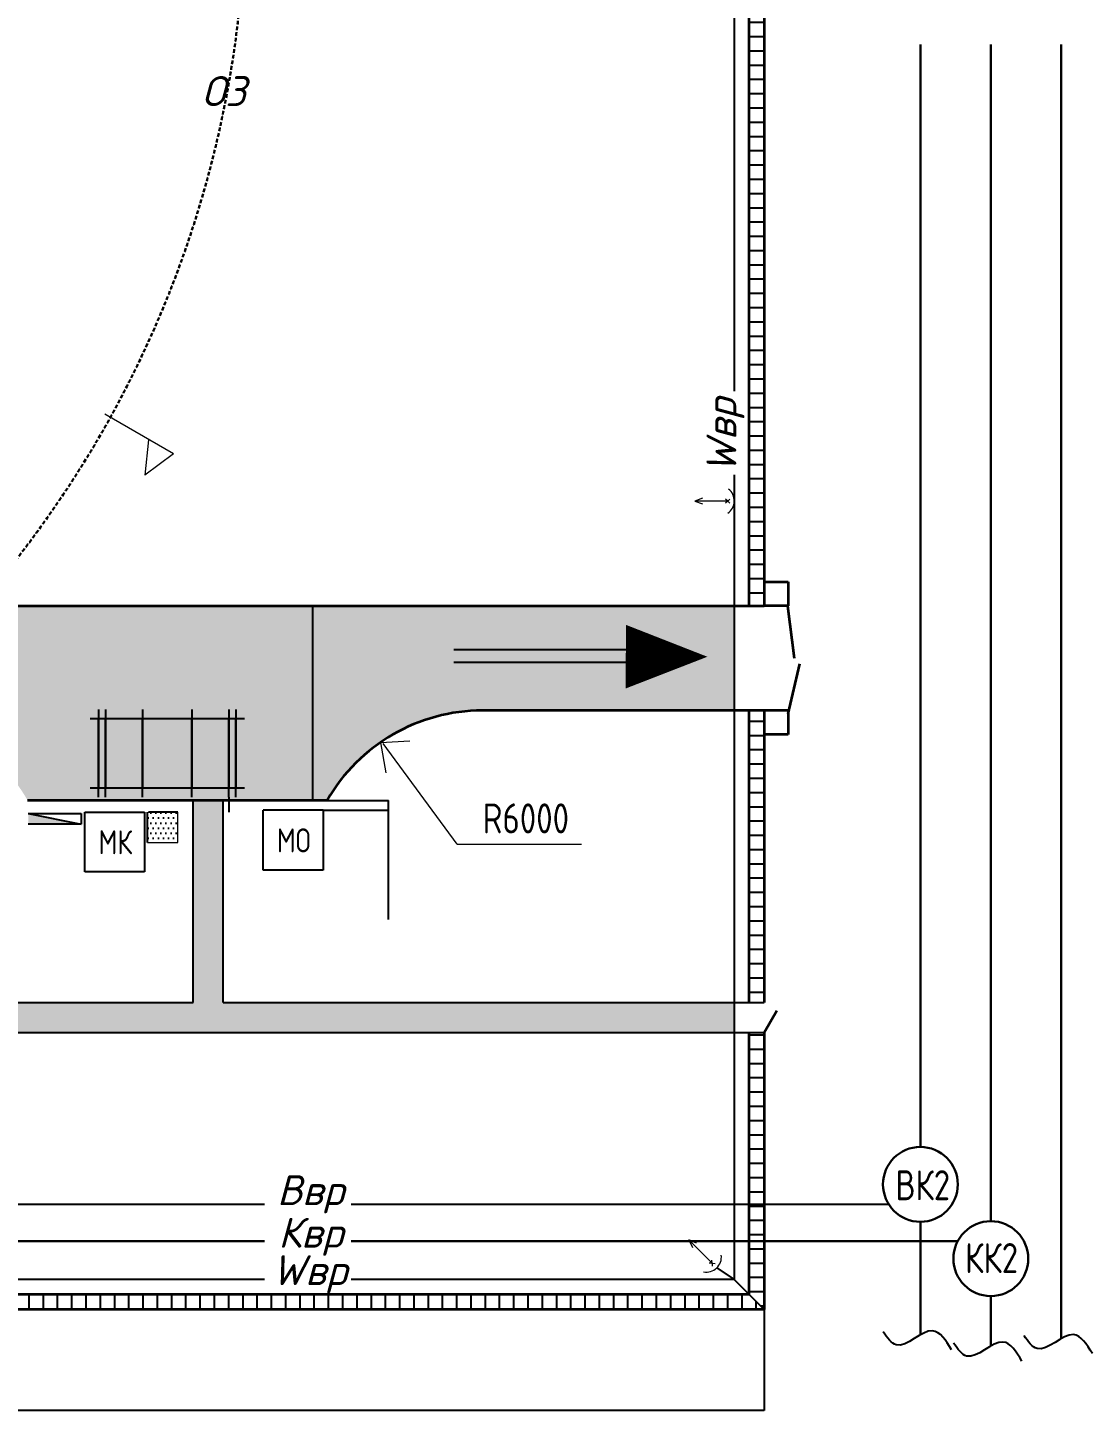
# Model space of a CAD drawing. Header units: millimetres. Extents: x -345369 to 252202, y 74562 to 424723.
# Drawn here: x -303730 to -296617, y 209739 to 218973 of the extents above; entities that cross this region are included whole.
import ezdxf

# ---------------------------------------------------------------- set-up
doc = ezdxf.new("R2010")
doc.units = ezdxf.units.MM
doc.linetypes.add('DASHED2', pattern=[9.525, 6.35, -3.175])
doc.linetypes.add('DASHEDX2', pattern=[38.1, 25.4, -12.7])
for name, color, linetype, lineweight in [('0.3 мм', 7, 'Continuous', 30), ('желтый', 2, 'Continuous', 30), ('красный', 1, 'Continuous', 13)]:
    doc.layers.add(name, color=color, linetype=linetype, lineweight=lineweight)
doc.layers.add('1', color=7, linetype='Continuous')
doc.layers.add('Системный слой', color=7, linetype='Continuous')
doc.styles.add('2.5', font='isocpeur.TTF', dxfattribs={"height": 2})
doc.styles.add('ISOCPEUR', font='isocpeur.TTF', dxfattribs={"width": 0.8})
doc.styles.get("Standard").update_dxf_attribs({"font": 'isocpeur.TTF', "oblique": 15})
doc.dimstyles.new('М500 стройгенп', dxfattribs={"dimtxt": 2, "dimasz": 2, "dimexe": 1.25, "dimexo": 0.625, "dimtad": 1, "dimlfac": 500, "dimtxsty": '2.5', "dimblk": 'ARCHTICK', "dimcen": 2.5, "dimadec": 0, "dimazin": 0, "dimtfac": 1, "dimtmove": 0, "dimatfit": 3, "dimfxl": 1, "dimarcsym": 0})
pattern_1 = [(90, (-467359.26, -150275.32), (-95.25, 2e-14), [])]
pattern_2 = [(180, (-467359.26, -150275.32), (-2e-14, -95.25), [])]

# ---------------------------------------------------------------- blocks, each defined once
blk = doc.blocks.new('_ArchTick')
at = {"color": 0, "linetype": 'ByBlock', "const_width": 0.15}
blk.add_lwpolyline([(-0.5, -0.5), (0.5, 0.5)], dxfattribs=at)
blk = doc.blocks.new('*D603')
at = {"color": 0, "lineweight": -2, "transparency": 16777216}
for p, q in [((-339024.2, 210411.9), (-339024.2, 209738.5)), ((-298808.9, 210412), (-298808.9, 209738.5)), ((-339024.2, 209739.8), (-298808.9, 209739.8))]:
    blk.add_line(p, q, dxfattribs=at)
at = {"layer": 'Defpoints', "color": 0, "transparency": 16777216}
for p in [(-339024.2, 210412.6), (-298808.9, 210412.6), (-298808.9, 209739.8)]:
    blk.add_point(p, dxfattribs=at)
at = {"color": 0, "lineweight": -2, "transparency": 16777216, "xscale": 2, "yscale": 2, "zscale": 2, "rotation": 180}
blk.add_blockref('_ArchTick', (-339024.2, 209739.8), dxfattribs=at)
at = {"color": 0, "lineweight": -2, "transparency": 16777216, "xscale": 2, "yscale": 2, "zscale": 2}
blk.add_blockref('_ArchTick', (-298808.9, 209739.8), dxfattribs=at)
at = {"color": 0, "lineweight": 15, "transparency": 16777216, "insert": (-318916.6, 209741.4), "char_height": 2, "attachment_point": 5, "style": '2.5'}
blk.add_mtext('200000', dxfattribs=at)
blk = doc.blocks.new('*D623')
at = {"color": 0, "lineweight": -2, "transparency": 16777216}
for p, q in [((-301755.2, 213812.6), (-301319.2, 213812.6)), ((-301320.4, 213812.6), (-301320.4, 213746.8)), ((-301755.2, 213746.8), (-301319.2, 213746.8)), ((-301320.4, 213746.8), (-301320.4, 213016.8))]:
    blk.add_line(p, q, dxfattribs=at)
at = {"layer": 'Defpoints', "color": 0, "transparency": 16777216}
for p in [(-301755.8, 213812.6), (-301320.4, 213812.6), (-301755.8, 213746.8)]:
    blk.add_point(p, dxfattribs=at)
at = {"color": 0, "lineweight": -2, "transparency": 16777216, "xscale": 2, "yscale": 2, "zscale": 2}
for p, rotation in [((-301320.4, 213812.6), 90), ((-301320.4, 213746.8), 270)]:
    blk.add_blockref('_ArchTick', p, dxfattribs=dict(at, rotation=rotation))
at = {"color": 0, "lineweight": 15, "transparency": 16777216, "insert": (-301322, 213019.3), "char_height": 2, "attachment_point": 5, "rotation": 90, "style": '2.5'}
blk.add_mtext('500', dxfattribs=at)
blk = doc.blocks.new('*D649')
at = {"color": 0, "lineweight": -2, "transparency": 16777216}
for p, q in [((-301895.1, 215112.6), (-301822.7, 215112.6)), ((-301824, 213812.6), (-301824, 215112.6)), ((-301895.1, 213812.6), (-301822.7, 213812.6))]:
    blk.add_line(p, q, dxfattribs=at)
at = {"layer": 'Defpoints', "color": 0, "transparency": 16777216}
for p in [(-301895.7, 215112.6), (-301824, 215112.6), (-301895.7, 213812.6)]:
    blk.add_point(p, dxfattribs=at)
at = {"color": 0, "lineweight": -2, "transparency": 16777216, "xscale": 2, "yscale": 2, "zscale": 2}
for p, rotation in [((-301824, 215112.6), 90), ((-301824, 213812.6), 270)]:
    blk.add_blockref('_ArchTick', p, dxfattribs=dict(at, rotation=rotation))
at = {"color": 0, "lineweight": 15, "transparency": 16777216, "insert": (-301825.6, 214462.6), "char_height": 2, "attachment_point": 5, "rotation": 90, "style": '2.5'}
blk.add_mtext('6500', dxfattribs=at)

msp = doc.modelspace()

# ---------------------------------------------------------------- hatches: boundary and pattern name
at = {"lineweight": 25}
h = msp.add_hatch(dxfattribs=at)
h.set_pattern_fill('ANSI31', color=256, scale=30, angle=135)
h.set_pattern_definition(pattern_2)
h.paths.add_polyline_path([(-298808.962601, 231482.578109), (-298908.962601, 231382.578109), (-298908.962601, 223709.965717), (-298808.956467, 223709.965717)])
h.paths.add_polyline_path([(-298808.956467, 223709.965717), (-298908.962601, 223709.965717), (-298908.962601, 223510.888802), (-298808.956309, 223510.888802)])
h.paths.add_polyline_path([(-298808.956309, 223510.888802), (-298908.962601, 223510.888802), (-298908.962601, 222111.864083), (-298808.955205, 222111.864083)])
h.paths.add_polyline_path([(-298808.946524, 211113.476002), (-298908.962601, 211113.476002), (-298908.962601, 210868.853179), (-298808.946331, 210868.853179)])
h.paths.add_polyline_path([(-298908.962601, 215112.582177), (-298808.949681, 215112.582256), (-298808.955205, 222111.864083), (-298908.962601, 222111.864083)])
h.paths.add_polyline_path([(-298908.962601, 212462.592), (-298808.947589, 212462.592079), (-298808.949128, 214412.579594), (-298908.962601, 214412.579515)])
h.paths.add_polyline_path([(-298808.947431, 212262.592079), (-298908.962601, 212262.592), (-298908.962601, 211113.476002), (-298808.946524, 211113.476002)])
at = {"lineweight": 20}
h = msp.add_hatch(dxfattribs=at)
h.set_pattern_fill('AR-CONC', color=256, scale=2.5)
h.set_pattern_definition([(50, (-467359.26, -150275.32), (455.46167, -39.8477), [47.625, -523.875]), (355, (-467359.26, -150275.3), (-88.10855, 477.6421), [38.1, -419.10146]), (100.45144, (-467321.3, -150278.64), (367.3531, 437.7944), [40.475, -445.2256]), (46.1842, (-467359.26, -150148.3), (677.6976, -105.1058), [71.4375, -785.8125]), (96.63556, (-467302.8, -150157.1), (593.5103, 618.5653), [60.7126, -667.839]), (351.18415, (-467359.26, -150148.3), (593.5103, 618.5653), [57.1499, -628.6493]), (21, (-467295.76, -150180.07), (379.03598, -255.663), [47.625, -523.875]), (326, (-467295.76, -150180.07), (154.50507, 460.4699), [38.1, -419.1]), (71.45144, (-467264.17, -150201.38), (533.54105, 204.8069), [40.475, -445.22484]), (37.5, (-467359.26, -150275.32), (7.72151, 211.3876), [0, -414.02, 0, -425.45, 0, -420.6875]), (7.5, (-467359.26, -150275.32), (167.04916, 250.45144), [0, -242.57, 0, -404.495, 0, -160.3375]), (327.5, (-467500.86, -150275.32), (338.97649, -14.32186), [0, -158.75, 0, -495.3, 0, -657.225]), (317.5, (-467564.36, -150275.32), (370.32295, 63.56623), [0, -206.375, 0, -328.93, 0, -466.725])])
h.paths.add_polyline_path([(-304063.043096, 215112.578109), (-307699.012508, 215112.578109, -0.1277607606), (-308283.032856, 215264.284146, -0.0634386493), (-309473.911787, 215112.578109), (-328372.904858, 215112.578109, -0.0639917581), (-329573.913186, 215266.919397, -0.1289028012), (-330162.638807, 215112.578109), (-333783.77355, 215112.578109, 0.034557613), (-333077.955336, 214412.578109), (-304768.861309, 214412.578109, 0.034557613)])
h.paths.add_polyline_path([(-299008.962601, 215112.578109), (-304063.043096, 215112.578109, -0.034557613), (-304768.861309, 214412.578109, -0.2679491924), (-303729.630825, 213812.578109), (-301729.630825, 213812.578109, -0.2679491924), (-300690.40034, 214412.578109), (-299008.962601, 214412.578109)])
h.paths.add_polyline_path([(-333783.77355, 215112.578109), (-338824.224375, 215112.578109), (-338824.224375, 214412.578109), (-333077.955336, 214412.578109, -0.034557613)])
edge = h.paths.add_edge_path()
edge.add_line((-310261.810123, 215712.578109), (-310326.896758, 215469.5409))
edge.add_line((-310326.896758, 215469.5409), (-310931.394891, 215631.428661))
edge.add_line((-310931.394891, 215631.428661), (-310909.662645, 215712.578109))
edge.add_line((-310909.662645, 215712.578109), (-329123.408323, 215712.578109))
edge.add_arc((-330162.638807, 216312.578109), 1200, 299.3803335062, 330, ccw=False)
edge.add_arc((-328372.904858, 219862.578109), 4750, 255.3541388884, 270)
edge.add_line((-328372.904858, 215112.578109), (-309473.911787, 215112.578109))
edge.add_arc((-309473.911787, 219862.578109), 4750, 270, 284.519610429)
edge.add_arc((-307699.012508, 216312.578109), 1200, 210, 240.8771621671, ccw=False)
edge.add_line((-308738.242993, 215712.578109), (-310261.810123, 215712.578109))
h = msp.add_hatch(dxfattribs=at)
h.set_pattern_fill('AR-CONC', color=256, scale=1.5)
h.set_pattern_definition([(50, (-448572.75, -311551.13), (273.277, -23.90863), [28.575, -314.325]), (355, (-448572.75, -311551.13), (-52.86513, 286.58527), [22.86, -251.46088]), (100.451445, (-448549.98, -311553.12), (220.41187, 262.67663), [24.28501, -267.13537]), (46.1842, (-448572.75, -311474.93), (406.61856, -63.0635), [42.8625, -471.4875]), (96.63556, (-448538.86, -311480.2), (356.1062, 371.1392), [36.42753, -400.7034]), (351.18415, (-448572.75, -311474.93), (356.1062, 371.1392), [34.28995, -377.1896]), (21, (-448534.65, -311493.98), (227.42159, -153.3978), [28.575, -314.325]), (326, (-448534.65, -311493.98), (92.70304, 276.28195), [22.86, -251.46]), (71.451445, (-448515.7, -311506.76), (320.12463, 122.88415), [24.28501, -267.1349]), (37.5, (-448572.75, -311551.13), (4.632905, 126.832558), [0, -248.412, 0, -255.27, 0, -252.4125]), (7.5, (-448572.75, -311551.13), (100.229494, 150.270862), [0, -145.542, 0, -242.697, 0, -96.2025]), (327.5, (-448657.71, -311551.13), (203.385893, -8.593116), [0, -95.25, 0, -297.18, 0, -394.335]), (317.5, (-448695.81, -311551.13), (222.19377, 38.139737), [0, -123.825, 0, -197.358, 0, -280.035])])
h.paths.add_polyline_path([(-299008.962601, 212462.591921), (-302422.816683, 212462.589227), (-302422.817749, 213812.578109), (-302622.816683, 213812.578109), (-302622.816683, 212462.589069), (-304316.594488, 212462.587732), (-304316.594488, 212262.592948), (-299008.962601, 212262.59211)])
h.paths.add_polyline_path([(-304316.594488, 212462.587732), (-314847.180326, 212462.57942), (-314847.180326, 212262.594611), (-304316.594488, 212262.592948)])
h.paths.add_polyline_path([(-314847.180326, 212462.57942), (-316508.114799, 212462.578109), (-318008.114799, 212462.578109), (-325966.933538, 212462.578109), (-325966.933538, 212262.578109), (-325062.182542, 212262.578109), (-325062.182542, 211962.578109), (-324862.182542, 211962.578109), (-324862.182542, 212262.578109), (-323735.51784, 212262.578109), (-323735.51784, 211962.578109), (-323535.51784, 211962.578109), (-323535.51784, 212262.578109), (-322408.853138, 212262.578109), (-322408.853138, 211962.578109), (-322208.853138, 211962.578109), (-322208.853138, 212262.578109), (-321232.654188, 212262.578109), (-321232.654188, 211962.578109), (-321032.654188, 211962.578109), (-321032.654188, 212262.578109), (-319845.103345, 212262.578109), (-319845.103345, 211962.578109), (-319645.103345, 211962.578109), (-319645.103345, 212262.578109), (-318611.004241, 212262.578109), (-318611.004241, 211962.578109), (-318411.004241, 211962.578109), (-318411.004241, 212262.578109), (-317411.004241, 212262.578109), (-317411.004241, 211962.578109), (-317211.004241, 211962.578109), (-317211.004241, 212262.578109), (-316666.419034, 212262.578109), (-316666.419034, 211262.578109), (-315308.114799, 211262.578109), (-315308.114641, 212262.594683), (-314987.406238, 212262.594633), (-314847.180326, 212324.884968)])
h.paths.add_polyline_path([(-315508.114799, 212262.578109), (-315508.114799, 211462.578109), (-316466.419034, 211462.578109), (-316466.419034, 211862.577442), (-316466.419034, 212262.578109)], flags=16)
h.paths.add_polyline_path([(-315834.036235, 212222.38104), (-315834.036235, 212122.381042), (-316434.036223, 212122.381042), (-316434.036223, 212222.38104)], flags=0)
h.paths.add_polyline_path([(-315740.173968, 212195.344071), (-315640.17397, 212195.344071), (-315640.17397, 211595.344083), (-315740.173968, 211595.344083)], flags=0)
h.paths.add_polyline_path([(-316044.814257, 211672.374428), (-315841.968984, 211672.374428), (-315841.968984, 211469.529154), (-316044.814257, 211469.529154)], flags=0)
h.paths.add_polyline_path([(-325966.933538, 212462.578109), (-332006.419034, 212462.578109), (-332006.419034, 213412.425414), (-337060.790744, 213412.535792), (-337060.790744, 213212.578109), (-336984.575528, 213212.578109), (-336984.575528, 212983.841406), (-336784.575528, 213099.31146), (-336784.575528, 213212.578109), (-336408.373345, 213212.578109), (-336408.373345, 212912.578109), (-336208.373345, 212912.578109), (-336208.373345, 213212.578109), (-334002.274335, 213212.578109), (-334002.274335, 212912.578109), (-333802.274335, 212912.578109), (-333802.274335, 213212.578109), (-333417.25416, 213212.578109), (-333417.25416, 212912.578109), (-333217.25416, 212912.578109), (-333217.25416, 213212.578109), (-332882.015986, 213212.578109), (-332882.015986, 212912.578109), (-332707.717815, 212912.578109), (-332682.015986, 212912.578109), (-332682.015986, 213212.578109), (-332206.419034, 213212.578109), (-332206.419034, 212462.578109), (-332506.419034, 212462.578109), (-332506.419034, 212262.578109), (-332206.419034, 212262.578109), (-332206.419034, 211395.457281), (-329206.419034, 211395.457281), (-329206.419034, 212262.578109), (-328342.429251, 212262.578109), (-328342.429251, 211962.578109), (-328142.429251, 211962.578109), (-328142.429251, 212262.578109), (-327500.100975, 212262.578109), (-327500.100975, 211962.578109), (-327300.100975, 211962.578109), (-327300.100975, 212262.578109), (-326232.502829, 212262.578109), (-326232.502829, 211962.578109), (-326032.502829, 211962.578109), (-326032.502829, 212262.578109), (-325966.933538, 212262.578109)])
h.paths.add_polyline_path([(-329406.419034, 212262.578109), (-329406.419034, 211595.457281), (-332006.419034, 211595.457281), (-332006.419034, 211995.456614), (-332006.419034, 212262.578109)], flags=16)
h.paths.add_polyline_path([(-329570.463069, 211629.508505), (-329670.463067, 211629.508505), (-329670.463067, 212229.508493), (-329570.463069, 212229.508493)], flags=0)
h.paths.add_polyline_path([(-329913.290093, 211827.703093), (-329913.290093, 211727.703095), (-330513.290081, 211727.703095), (-330513.290081, 211827.703093)], flags=0)
h.paths.add_polyline_path([(-330497.322567, 212090.977521), (-330497.322567, 211961.243368), (-330575.210225, 211961.243368), (-330575.210225, 211941.004703), (-330616.787812, 211941.004703), (-330616.787812, 211961.243368), (-330694.675471, 211961.243368), (-330755.966638, 212026.110444), (-330694.675471, 212090.977521), (-330616.787812, 212090.977521), (-330616.787812, 212111.216186), (-330575.210225, 212111.216186), (-330575.210225, 212090.977521)], flags=0)
h.paths.add_polyline_path([(-330725.377242, 211827.703093), (-330725.377242, 211727.703095), (-331325.37723, 211727.703095), (-331325.37723, 211827.703093)], flags=0)
h.paths.add_polyline_path([(-331411.977189, 212201.296064), (-331411.977189, 212130.728982), (-331764.812601, 212201.296064)], flags=0)
h.paths.add_polyline_path([(-332002.448575, 211995.456614), (-332002.448575, 212202.192532), (-331799.603301, 212202.192532), (-331799.603301, 211995.456614)], flags=0)
h.paths.add_polyline_path([(-337060.790744, 213412.535792), (-338093.534724, 213412.558345), (-338093.510931, 214412.579244), (-338293.510931, 214412.579251), (-338293.510931, 213412.563103), (-338824.224375, 213412.563103), (-338824.224375, 213212.578109), (-338293.510931, 213212.578109), (-338293.510931, 212912.578109), (-338093.510931, 212912.578109), (-338093.510931, 213212.578109), (-337060.790744, 213212.578109)])
h.paths.add_polyline_path([(-316438.557707, 211476.813501), (-316086.558294, 211476.813501), (-316086.558294, 211860.812861), (-316438.557707, 211860.812861)], flags=8)
h.paths.add_polyline_path([(-334668.440677, 213082.578109), (-334668.440677, 213742.578109), (-335148.440677, 213742.578109), (-335148.440677, 213082.578109)], flags=9)
h.paths.add_polyline_path([(-336178.373345, 212902.578109), (-336178.373345, 213522.578109), (-336658.373345, 213522.578109), (-336658.373345, 212902.578109)], flags=9)
h.paths.add_polyline_path([(-326575.905649, 211914.408762), (-326575.905649, 212534.408762), (-327055.905649, 212534.408762), (-327055.905649, 211914.408762)], flags=25)
h.paths.add_polyline_path([(-325871.475881, 211952.578109), (-325871.475881, 212572.578109), (-326351.475881, 212572.578109), (-326351.475881, 211952.578109)], flags=9)
h.paths.add_polyline_path([(-332023.058723, 211682.578109), (-332023.058723, 212342.578109), (-332503.058723, 212342.578109), (-332503.058723, 211682.578109)], flags=24)
h.paths.add_polyline_path([(-331978.557707, 211609.692673), (-331626.558294, 211609.692673), (-331626.558294, 211993.692033), (-331978.557707, 211993.692033)], flags=8)
h.paths.add_polyline_path([(-336961.728377, 212902.578109), (-336961.728377, 213522.578109), (-337441.728377, 213522.578109), (-337441.728377, 212902.578109)], flags=9)
msp.add_hatch(color=7).paths.add_polyline_path([(-303372.299358, 213654.309949), (-303725.13477, 213724.877032), (-303725.13477, 213654.309949)])
at = {"lineweight": 25}
h = msp.add_hatch(dxfattribs=at)
h.set_pattern_fill('ANSI31', color=256, scale=30, angle=135)
h.set_pattern_definition(pattern_2)
h.paths.add_polyline_path([(-298808.946331, 210868.853179), (-298908.962601, 210868.853179), (-298908.962601, 210512.582793), (-298808.945971, 210412.570848)])
h = msp.add_hatch(dxfattribs=at)
h.set_pattern_fill('ANSI31', color=256, scale=30, angle=45)
h.set_pattern_definition(pattern_1)
h.paths.add_polyline_path([(-331187.14176, 210512.578109), (-338924.224375, 210512.578109), (-339024.224375, 210412.570848), (-331187.14176, 210412.570848)])
h.paths.add_polyline_path([(-298808.605996, 210462.236681), (-298908.622266, 210462.236681), (-298908.962601, 210512.578109), (-331187.14176, 210512.578109), (-331187.14176, 210412.570848), (-298808.945971, 210412.570848)])
h = msp.add_hatch(dxfattribs=at)
h.set_pattern_fill('ANSI31', color=256, scale=30, angle=45)
h.set_pattern_definition(pattern_1)
h.paths.add_polyline_path([(-298808.605996, 210462.236681), (-298908.622266, 210462.236681), (-298908.962601, 210512.578109), (-328524.901052, 210512.578109), (-328524.901052, 210412.570848), (-298808.945971, 210412.570848)])
h = msp.add_hatch(dxfattribs=at)
h.set_pattern_fill('ANSI31', color=256, scale=30, angle=45)
h.set_pattern_definition(pattern_1)
h.paths.add_polyline_path([(-298808.605996, 210462.236681), (-298908.622266, 210462.236681), (-298908.962601, 210512.578109), (-312516.744701, 210512.578109), (-312516.744701, 210412.570848), (-298808.945971, 210412.570848)])
h = msp.add_hatch(dxfattribs=at)
h.set_pattern_fill('ANSI31', color=256, scale=30, angle=45)
h.set_pattern_definition(pattern_1)
h.paths.add_polyline_path([(-298808.605996, 210462.236681), (-298908.622266, 210462.236681), (-298908.962601, 210512.578109), (-303282.533186, 210512.578109), (-303282.533186, 210412.570848), (-298808.945971, 210412.570848)])
at = {"layer": '1', "linetype": 'DASHED2'}
msp.add_hatch(color=0, dxfattribs=at).paths.add_polyline_path([(-299729.33076, 214734.102256), (-299729.33076, 214816.655552), (-300881.566342, 214816.655552), (-300881.566342, 214734.102256)])
at = {"layer": 'Системный слой', "lineweight": 25}
h = msp.add_hatch(dxfattribs=at)
h.set_pattern_fill('DOTS', scale=21.333298, style=0)
h.set_pattern_definition([(0, (-401984.182, 215591.276), (16.933305, 33.86661), [0, -33.86661])])
h.paths.add_polyline_path([(-302725.794185, 213732.961806), (-302725.794185, 213530.116532), (-302928.639458, 213530.116532), (-302928.639458, 213732.961806), (-302888.233968, 213732.961806)])

# ---------------------------------------------------------------- linework, layer by layer
at = {"lineweight": 35}
for p, q in [((-298808.962601, 231482.578109), (-298808.949681, 215112.582256)), ((-298908.962601, 215112.582177), (-298908.962601, 231382.578109)), ((-298808.949128, 215272.547712), (-298648.949395, 215272.547712)), ((-298648.949395, 215272.547712), (-298648.949395, 215112.547979)), ((-304063.043096, 215112.578109), (-298808.949681, 215112.582256)), ((-298648.949395, 215112.547979), (-298808.949128, 215112.547979)), ((-298653.326294, 215112.547979), (-298609.514127, 214762.548562)), ((-298648.949395, 214391.183142), (-298571.799056, 214724.129526)), ((-298808.949128, 214412.579594), (-300690.40034, 214412.578109)), ((-298908.962601, 212462.592), (-298908.962601, 214412.579515)), ((-298808.949128, 214412.579594), (-298808.947589, 212462.592079)), ((-298648.949395, 214412.549145), (-298808.949128, 214412.549145)), ((-298648.949395, 214412.549145), (-298648.949395, 214252.549412)), ((-298648.949395, 214252.549412), (-298808.949128, 214252.549412)), ((-301729.630825, 213812.578109), (-303729.630825, 213812.578109)), ((-298808.947431, 212262.592079), (-298724.172919, 212409.425841)), ((-298908.962601, 210512.578109), (-298908.962601, 212262.592)), ((-298808.947431, 212262.592079), (-298808.945971, 210412.570848)), ((-298908.962601, 210512.578109), (-338924.224375, 210512.578109)), ((-298808.945971, 210412.570848), (-339024.224375, 210412.570848))]:
    msp.add_line(p, q, dxfattribs=at)
at = {"color": 1, "lineweight": 25}
for p, q in [((-299008.962601, 231282.578109), (-299008.962601, 216545.922492)), ((-299008.962601, 215986.335815), (-299008.962601, 210612.578109)), ((-299126.741636, 210689.418496), (-299008.962601, 210612.578109)), ((-302147.80118, 210612.578109), (-338824.224375, 210612.578109)), ((-299008.962601, 210612.578109), (-301568.016764, 210612.578109))]:
    msp.add_line(p, q, dxfattribs=at)
at = {"color": 5, "lineweight": 30}
for p, q in [((-297765.72145, 211497.597815), (-297765.72145, 218860.698574)), ((-297765.72145, 210242.672604), (-297765.72145, 210997.597815))]:
    msp.add_line(p, q, dxfattribs=at)
at = {"color": 3, "lineweight": 30}
for p, q in [((-297295.409219, 218860.698574), (-297295.409219, 211001.704523)), ((-302147.80118, 210868.853179), (-322575.702648, 210868.853179)), ((-297516.262547, 210868.853179), (-301568.016764, 210868.853179)), ((-297295.409219, 210501.704523), (-297295.409219, 210167.674609))]:
    msp.add_line(p, q, dxfattribs=at)
at = {"color": 1, "lineweight": 30}
msp.add_line((-296825.096988, 218860.698574), (-296825.096988, 210217.673272), dxfattribs=at)
at = {"color": 4, "ltscale": 5}
for p, q in [((-302281.212273, 214356.71427), (-303312.848149, 214356.71427)), ((-303255.261471, 214419.063044), (-303255.261471, 213895.310579)), ((-303255.261471, 213832.961806), (-303255.261471, 214356.71427)), ((-303208.816631, 214419.063044), (-303208.816631, 213895.310579)), ((-303208.816631, 213832.961806), (-303208.816631, 214356.71427)), ((-302961.933935, 214419.063044), (-302961.933935, 213895.310579)), ((-302961.933935, 213832.961806), (-302961.933935, 214356.71427)), ((-302632.126488, 214419.063044), (-302632.126488, 213895.310579)), ((-302632.126488, 213832.961806), (-302632.126488, 214356.71427)), ((-302385.243791, 214419.063044), (-302385.243791, 213895.310579)), ((-302385.243791, 213832.961806), (-302385.243791, 214356.71427)), ((-302338.798951, 214419.063044), (-302338.798951, 213895.310579)), ((-302338.798951, 213832.961806), (-302338.798951, 214356.71427)), ((-303312.848149, 213895.310579), (-302281.212273, 213895.310579))]:
    msp.add_line(p, q, dxfattribs=at)
at = {"lineweight": 15}
for p, q in [((-301372.48565, 214199.877269), (-301177.262596, 214209.66149)), ((-301372.48565, 214199.877269), (-301335.962037, 213995.539347)), ((-300860.615739, 213519.760326), (-301355.032356, 214192.539047)), ((-300860.615739, 213519.760326), (-300030.142567, 213519.760326)), ((-300860.615739, 213519.760326), (-300030.142567, 213519.760326))]:
    msp.add_line(p, q, dxfattribs=at)
at = {"lineweight": 25}
for p, q in [((-302622.816683, 212462.589069), (-302622.816683, 213812.578109)), ((-302422.816683, 212462.589227), (-302422.817749, 213812.578109)), ((-302385.243791, 213832.961806), (-302385.243791, 213732.961806)), ((-303348.084932, 213734.302039), (-302948.085599, 213734.302039)), ((-303348.084932, 213334.302706), (-303348.084932, 213734.302039)), ((-302948.085599, 213734.302039), (-302948.085599, 213334.302706)), ((-302725.794185, 213732.961806), (-302923.146623, 213732.961806)), ((-302155.836302, 213346.802372), (-302155.836302, 213746.801705)), ((-301755.836969, 213746.801705), (-302155.836302, 213746.801705)), ((-301755.836969, 213746.801705), (-301755.836969, 213346.802372)), ((-302948.085599, 213334.302706), (-303348.084932, 213334.302706)), ((-301755.836969, 213346.802372), (-302155.836302, 213346.802372)), ((-316508.114799, 212462.578109), (-302622.816683, 212462.589069)), ((-302422.816683, 212462.589227), (-298808.947589, 212462.592079)), ((-315308.114641, 212262.594683), (-298808.947431, 212262.592079)), ((-299008.962601, 210612.578109), (-298808.945971, 210412.570848))]:
    msp.add_line(p, q, dxfattribs=at)
at = {"color": 7}
for p, q in [((-303725.13477, 213724.877032), (-303372.299358, 213724.877032)), ((-303725.13477, 213724.877032), (-303372.299358, 213654.309949)), ((-303372.299358, 213724.877032), (-303372.299358, 213654.309949)), ((-303372.299358, 213654.309949), (-303725.13477, 213654.309949))]:
    msp.add_line(p, q, dxfattribs=at)
at = {"lineweight": 20}
for p, q in [((-302725.794185, 213530.116532), (-302725.794185, 213732.961806)), ((-302928.639458, 213530.116532), (-302725.794185, 213530.116532))]:
    msp.add_line(p, q, dxfattribs=at)
at = {"color": 5, "lineweight": 25}
for p, q in [((-302147.80118, 211113.476002), (-318995.350291, 211113.476002)), ((-297976.698555, 211113.476002), (-301568.016764, 211113.476002))]:
    msp.add_line(p, q, dxfattribs=at)
at = {"linetype": 'DASHEDX2', "lineweight": 30}
msp.add_arc((-309470.443256, 219857.085134), 7194.507861, 269.9723772298, 36.7932564992, dxfattribs=at)
at = {"lineweight": 35}
msp.add_arc((-300690.40034, 213212.578109), 1200, 90, 149.9999999999, dxfattribs=at)
at = {"lineweight": 25}
for points in [[(-297557.720922, 210142.979488), (-297684.521309, 210269.779875), (-297927.083919, 210175.609731), (-298014.031932, 210262.557744)], [(-297087.408691, 210067.981493), (-297214.209078, 210194.78188), (-297456.771689, 210100.611736), (-297543.719701, 210187.559749)], [(-296617.09646, 210117.980156), (-296743.896847, 210244.780544), (-296986.459458, 210150.6104), (-297073.40747, 210237.558412)]]:
    msp.add_spline(points, degree=3, dxfattribs=at)
at = {"layer": '0.3 мм', "lineweight": 20}
for p, q in [((-302755.614833, 216127.205547), (-303213.835936, 216390.709346)), ((-302921.267559, 216220.710422), (-302945.999382, 215983.408489)), ((-302755.614833, 216127.205547), (-302945.999382, 215983.408489))]:
    msp.add_line(p, q, dxfattribs=at)
at = {"layer": '1', "color": 0}
for p, q in [((-299689.08456, 214816.655552), (-300881.566342, 214816.655552)), ((-299698.235837, 214734.102256), (-300881.566342, 214734.102256))]:
    msp.add_line(p, q, dxfattribs=at)
at = {"layer": '1', "color": 0, "linetype": 'ByBlock'}
msp.add_lwpolyline([(-299188.766272, 214771.485848, 0, 425, 0), (-299733.614071, 214772.290282, 1524.023621, 1524.023621, 0)], format="xyseb", dxfattribs=at)
at = {"layer": 'желтый', "color": 5, "lineweight": 30}
msp.add_circle((-297765.72145, 211247.597815), 250, dxfattribs=at)
at = {"layer": 'желтый', "color": 3, "lineweight": 30}
msp.add_circle((-297295.409219, 210751.704523), 250, dxfattribs=at)
at = {"layer": 'красный', "color": 1, "lineweight": 20}
for p, q in [((-299220.425769, 215831.302128), (-299273.299956, 215811.358198)), ((-299052.801913, 215810.521155), (-299067.551695, 215823.877488)), ((-299052.801913, 215810.521155), (-299037.951152, 215823.76512)), ((-299273.299956, 215811.358198), (-299220.573317, 215792.434215)), ((-299052.801913, 215810.521155), (-299273.299956, 215811.358198)), ((-299052.801913, 215810.521155), (-299067.652674, 215797.277191)), ((-299052.801913, 215810.521155), (-299038.05213, 215797.164823)), ((-299261.031462, 210854.231428), (-299312.55843, 210877.435123)), ((-299312.55843, 210877.435123), (-299288.576196, 210826.808371)), ((-299156.987168, 210721.173579), (-299312.55843, 210877.435123)), ((-299156.987168, 210721.173579), (-299158.003935, 210741.046019)), ((-299156.987168, 210721.173579), (-299176.854912, 210722.278316)), ((-299156.987168, 210721.173579), (-299137.119424, 210720.068841)), ((-299156.987168, 210721.173579), (-299155.970401, 210701.301138))]:
    msp.add_line(p, q, dxfattribs=at)
for centre, start, end in [((-299109.865463, 215812.578109), 304.5935872291, 51.7806080263), ((-299195.948813, 210762.916484), 259.6842579515, 6.8712787505)]:
    msp.add_arc(centre, 100.953393, start, end, dxfattribs=at)
at = {"layer": 'Системный слой', "color": 7, "lineweight": 25}
msp.add_line((-302928.639458, 213530.116532), (-302928.639458, 213732.961806), dxfattribs=at)

# ---------------------------------------------------------------- texts
at = {"lineweight": 40, "char_height": 200, "width": 1600, "attachment_point": 5}
for s, insert in [('ОЗ', (-302418.491434, 218549.231365)), ('Ввр', (-301840.32544, 211181.724976)), ('Квр', (-301839.466458, 210898.129106)), ('Wвр', (-301847.608321, 210647.861422))]:
    msp.add_mtext(s, dxfattribs=dict(at, insert=insert))
at = {"lineweight": 40, "insert": (-299067.975096, 216246.711645), "char_height": 200, "width": 1600, "attachment_point": 5, "rotation": 90}
msp.add_mtext('Wвр', dxfattribs=at)
at = {"lineweight": 40, "char_height": 159.9997333, "width": 1599.99733333, "attachment_point": 5, "style": 'ISOCPEUR'}
for s, insert in [('МК', (-303144.223898, 213532.537791)), ('МО', (-301951.975268, 213545.037457))]:
    msp.add_mtext(s, dxfattribs=dict(at, insert=insert))
at = {"layer": '1', "insert": (-300113.012948, 213592.027642), "char_height": 200, "width": 33551.99764857, "attachment_point": 9, "style": 'ISOCPEUR'}
msp.add_mtext('\\A1;R6000', dxfattribs=at)
at = {"layer": '1', "color": 5, "lineweight": 30, "insert": (-297933.12519, 211342.126379), "char_height": 200, "width": 33551.99764857, "attachment_point": 1, "style": 'ISOCPEUR'}
msp.add_mtext('ВК2', dxfattribs=at)
at = {"layer": '1', "color": 3, "lineweight": 30, "insert": (-297467.828849, 210855.636601), "char_height": 200, "width": 33551.99764857, "attachment_point": 1, "style": 'ISOCPEUR'}
msp.add_mtext('КК2', dxfattribs=at)

# ---------------------------------------------------------------- dimensions: what is measured, and where the dimension line sits
at = {"lineweight": 15}
dim = msp.add_linear_dim(base=(-301823.971839, 215112.57982), p1=(-301895.728839, 213812.578109), p2=(-301895.728839, 215112.57982), angle=90, text='6500', dimstyle='М500 стройгенп', dxfattribs=at)
dim.commit()
dim.dimension.update_dxf_attribs({"geometry": '*D649', "text_midpoint": (-301825.596839, 214462.578964)})
dim = msp.add_linear_dim(base=(-301320.413122, 213812.578109), p1=(-301755.836969, 213746.801705), p2=(-301755.836969, 213812.578109), angle=90, text='500', dimstyle='М500 стройгенп', dxfattribs=at)
dim.commit()
dim.dimension.update_dxf_attribs({"geometry": '*D623', "text_midpoint": (-301320.413122, 213019.301705), "dimtype": 160})
dim = msp.add_linear_dim(base=(-298808.945971, 209739.770713), p1=(-339024.224375, 210412.570848), p2=(-298808.945971, 210412.60259), text='200000', dimstyle='М500 стройгенп', dxfattribs=at)
dim.commit()
dim.dimension.update_dxf_attribs({"geometry": '*D603', "text_midpoint": (-318916.585173, 209741.395713)})

doc.saveas('drawing.dxf')
